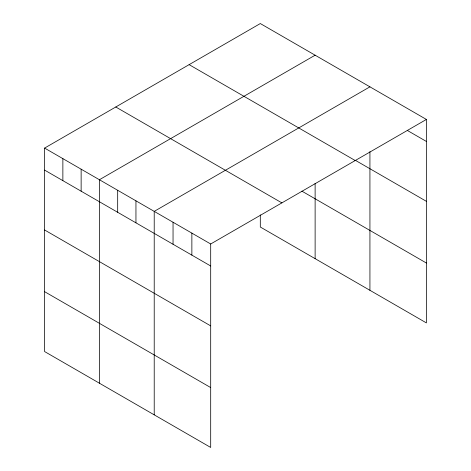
<?xml version="1.0" encoding="UTF-8"?>
<svg xmlns="http://www.w3.org/2000/svg" width="471" height="471" viewBox="0 0 471 471"><rect width="100%" height="100%" fill="white"/><g stroke="black" fill="none" stroke-linecap="round" stroke-linejoin="round"><path stroke-width="0.71" d="M426.402 119.446L210.69 243.984L210.69 447.45L44.598 351.554L44.598 148.088L260.31 23.55L426.402 119.446L426.402 322.912L260.31 227.016L260.31 214.9M315.123 55.195L99.41 179.734L99.41 383.2M369.929 86.841L154.217 211.379L154.217 414.845M407.58 130.585L426.402 141.453M355.44 160.364L426.402 201.335M189.124 64.651L355.216 160.54M301.887 191.144L426.402 263.03M115.784 106.994L281.876 202.883M44.598 148.088L210.69 243.984M44.598 170.096L210.69 265.991M44.598 229.978L210.69 325.873M44.598 291.673L210.69 387.568M369.929 151.621L369.929 290.307M315.123 183.354L315.123 258.661M191.868 233.116L191.868 255.123M173.045 222.247L173.045 244.255M135.948 200.829L135.948 222.836M117.679 190.284L117.679 212.291M81.136 169.189L81.136 191.197M62.867 158.639L62.867 180.646"/></g></svg>
